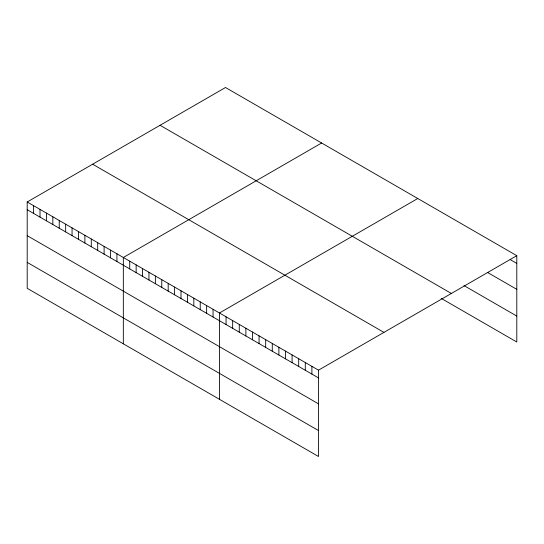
<?xml version="1.0" encoding="UTF-8"?>
<svg xmlns="http://www.w3.org/2000/svg" width="544" height="544" viewBox="0 0 544 544"><rect width="100%" height="100%" fill="white"/><g stroke="black" fill="none" stroke-linecap="round" stroke-linejoin="round"><path stroke-width="0.82" d="M27.2 201.987L318.498 370.165L318.498 456.498L27.2 288.32L27.2 201.987L225.502 87.502L516.8 255.68L516.8 342.013L441.232 298.384M321.626 142.997L123.332 257.489L123.332 343.822M417.758 198.499L219.456 312.984L219.456 399.316M318.498 370.165L516.8 255.68M510.197 259.597L516.8 263.412M487.451 272.408L516.8 289.347M463.978 285.58L516.8 316.071M160.058 125.283L451.364 293.461M92.636 164.206L383.942 332.384M27.2 209.719L318.498 377.903M27.2 235.661L318.498 403.838M27.2 262.385L318.498 430.562M311.896 366.357L311.896 374.088M305.293 362.542L305.293 370.274M298.69 358.734L298.69 366.466M292.087 354.919L292.087 362.651M285.484 351.104L285.484 358.843M278.882 347.296L278.882 355.028M272.279 343.482L272.279 351.213M265.676 339.674L265.676 347.405M259.073 335.859L259.073 343.59M252.47 332.044L252.47 339.782M245.868 328.236L245.868 335.968M239.265 324.421L239.265 332.153M232.662 320.613L232.662 328.345M226.059 316.798L226.059 324.53M213.051 309.284L213.051 317.016M206.638 305.585L206.638 313.317M200.233 301.886L200.233 309.618M193.82 298.187L193.82 305.918M187.415 294.488L187.415 302.219M181.002 290.788L181.002 298.52M174.597 287.089L174.597 294.821M168.191 283.39L168.191 291.122M161.779 279.684L161.779 287.422M155.373 275.985L155.373 283.716M148.961 272.286L148.961 280.017M142.555 268.586L142.555 276.318M136.143 264.887L136.143 272.619M129.737 261.188L129.737 268.92M116.919 253.79L116.919 261.521M110.514 250.09L110.514 257.822M104.101 246.384L104.101 254.123M97.696 242.685L97.696 250.417M91.283 238.986L91.283 246.718M84.878 235.287L84.878 243.018M78.465 231.588L78.465 239.319M72.06 227.888L72.06 235.62M65.654 224.189L65.654 231.921M59.242 220.49L59.242 228.222M52.836 216.791L52.836 224.522M46.424 213.085L46.424 220.823M40.018 209.386L40.018 217.117M33.606 205.686L33.606 213.418"/></g></svg>
